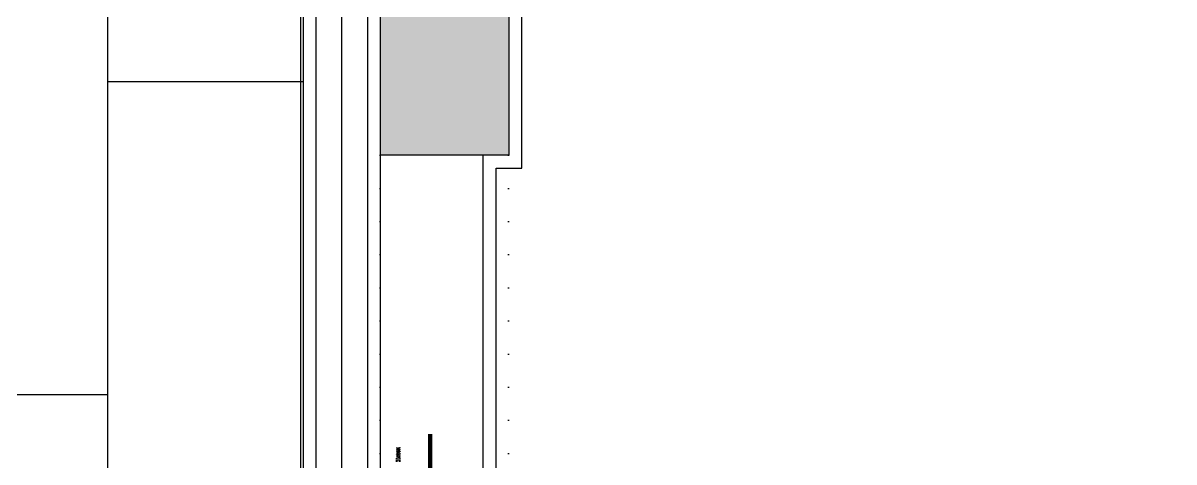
# Model space of a CAD drawing. Header units: inches. Extents: x 21 to 38546, y 13 to 15001.
# Drawn here: x 3262.1 to 3486.3, y 1452.4 to 1537.8 of the extents above; entities that cross this region are included whole.
import ezdxf

# ---------------------------------------------------------------- set-up
doc = ezdxf.new("R2010")
doc.units = ezdxf.units.IN
doc.header["$MEASUREMENT"] = 0
doc.linetypes.add('DOT', pattern=[6.35, 0, -6.35])
for name, color, linetype, lineweight in [('Z_MİM_-KM-BEAM-RAY', 8, 'DOT', 25), ('Z_MİM_-KM-GLAZ', 8, 'Continuous', 25), ('Z_MİM_-KM-IZO-THERMAL', 8, 'Continuous', 25), ('Z_MİM_-KM-IZO-THERMAL-ROCKWOOL', 8, 'BATTING', 25), ('Z_MİM_-KM-PAINT', 8, 'Continuous', 25), ('Z_MİM_-KM-PATTERN-00', 8, 'Continuous', 25), ('Z_MİM_-KM-PATTERN-STRC', 8, 'Continuous', 25), ('Z_MİM_-KM-PAVEMENT', 8, 'Continuous', 25), ('Z_MİM_-KM-STRC-CONCRETE', 8, 'Continuous', 25), ('Z_MİM_-KM-STRS', 8, 'Continuous', 25), ('Z_MİM_-KM-WALL-PL', 8, 'Continuous', 25), ('Z_MİM_-KM-WALL-PLASTER', 8, 'Continuous', 25), ('Z_MİM_AUDIT_D_040619093244-1', 8, 'Continuous', 25), ('Z_MİM_CELIK', 8, 'Continuous', 25)]:
    doc.layers.add(name, color=color, linetype=linetype, lineweight=lineweight)
doc.linetypes.add('BATTING', pattern='A,0.00254,-2.54,[134,ltypeshp.shx,S=2.54,R=0,X=-2.54,Y=0],-5.08,[134,ltypeshp.shx,S=2.54,R=180,X=2.54,Y=0],-2.54', length=10.16254)

# ---------------------------------------------------------------- blocks, each defined once
blk = doc.blocks.new('TRETUVAR')
at = {"layer": 'Z_MİM_-KM-PATTERN-00'}
h = blk.add_hatch(dxfattribs=at)
h.set_pattern_fill('AR-B816', color=256, scale=0.3, angle=90)
h.set_pattern_definition([(90, (21322.77, 490.03), (-60.96, 4e-15), []), (180, (21322.77, 490.03), (-60.96, -60.96), [60.96, -60.96])])
h.paths.add_polyline_path([(22632.77, 2700.03), (19252.77, 2700.03), (19252.77, 2750.03), (19097.77, 2750.03), (19097.77, 2610.03), (22542.77, 2610.03), (22542.77, 2080.13), (22697.77, 2080.13), (22697.77, 1460.13), (22542.77, 1460.13), (22542.77, 980.03), (21222.77, 980.03), (21222.77, 590.03), (20152.77, 590.03), (20152.77, 980.03), (19012.77, 980.03), (19012.77, 1635.03), (18722.77, 1635.03), (18722.77, 2610.03), (18807.77, 2610.03), (18807.77, 2750.03), (18632.77, 2750.03), (18632.77, 1545.03), (18922.77, 1545.03), (18922.77, 890.03), (19882.77, 890.03), (19882.77, 665.02), (20022.75, 665.03), (20022.77, 490.03), (21322.77, 490.03), (21322.77, 890.03), (22632.77, 890.03), (22632.77, 1220.13), (22797.77, 1220.13), (22797.77, 2180.13), (22632.77, 2180.13)])
h.paths.add_polyline_path([(19082.77, 2750.03), (18822.77, 2750.03), (18822.77, 2610.03), (19082.77, 2610.03)], flags=16)
at = {"layer": 'Z_MİM_-KM-PAVEMENT'}
blk.add_lwpolyline([(22542.77, 1460.13), (22542.77, 980.03), (21222.77, 980.03), (21222.77, 590.03), (20152.77, 590.03), (20152.77, 980.03), (19012.77, 980.03), (19012.77, 1635.03), (18722.77, 1635.03), (18722.77, 2610.03), (22542.77, 2610.03), (22542.77, 2080.13), (22697.77, 2080.13), (22697.77, 1460.13)], close=True, dxfattribs=at)
blk = doc.blocks.new('-KM_Kolon_ZK')
at = {"layer": 'Z_MİM_-KM-PATTERN-STRC'}
blk.add_hatch(color=256, dxfattribs=at).paths.add_polyline_path([(0, 680), (25, 680), (25, 530), (0, 530)], flags=0)
at = {"layer": 'Z_MİM_-KM-STRC-CONCRETE'}
blk.add_lwpolyline([(0, 680), (25, 680), (25, 530), (0, 530)], close=True, dxfattribs=at)
blk = doc.blocks.new('*U147')
at = {"layer": 'Z_MİM_AUDIT_D_040619093244-1'}
for points in [[(-3.03, -16.12), (-3.11, -16.15)], [(-3.01, -16.38), (-3.11, -16.38)], [(-3.03, -16.82), (-3.11, -16.8)], [(-3, -16.57), (-3.06, -16.38)], [(-2.95, -16.56), (-3.05, -16.57)], [(-3.03, -16.12), (-3.03, -16.28)], [(-3.03, -16.28), (-2.94, -16.28)], [(-3.03, -16.82), (-3.03, -16.67)], [(-3.03, -16.67), (-2.94, -16.67)], [(-2.81, -16.39), (-2.91, -16.39)], [(-2.8, -16.56), (-2.86, -16.39)], [(-2.75, -16.56), (-2.85, -16.56)], [(-2.78, -16.17), (-2.83, -16.26)], [(-2.78, -16.77), (-2.83, -16.69)], [(-2.63, -16.12), (-2.71, -16.15)], [(-2.61, -16.4), (-2.71, -16.39)], [(-2.63, -16.82), (-2.71, -16.8)], [(-2.61, -16.55), (-2.66, -16.4)], [(-2.56, -16.55), (-2.66, -16.55)], [(-2.63, -16.12), (-2.63, -16.29)], [(-2.63, -16.29), (-2.54, -16.3)], [(-2.63, -16.66), (-2.54, -16.65)], [(-2.63, -16.82), (-2.63, -16.66)], [(-2.4, -16.41), (-2.51, -16.4)], [(-2.41, -16.54), (-2.46, -16.4)], [(-2.36, -16.54), (-2.46, -16.55)], [(-2.43, -16.26), (-2.38, -16.17)], [(-2.43, -16.69), (-2.38, -16.77)], [(-2.31, -16.15), (-2.23, -16.12), (-2.23, -16.31), (-2.15, -16.31)], [(-2.31, -16.8), (-2.23, -16.82), (-2.23, -16.64), (-2.15, -16.64)], [(-2.2, -16.41), (-2.3, -16.41)], [(-2.16, -16.54), (-2.26, -16.54)], [(-2.21, -16.54), (-2.25, -16.41)], [(-2, -16.42), (-2.1, -16.42)], [(-1.96, -16.53), (-2.06, -16.53)], [(-2.01, -16.53), (-2.05, -16.42)], [(-1.98, -16.17), (-2.03, -16.26)], [(-1.98, -16.77), (-2.03, -16.69)], [(-1.91, -16.15), (-1.83, -16.12), (-1.83, -16.33), (-1.75, -16.33)], [(-1.83, -16.82), (-1.91, -16.8)], [(-1.8, -16.43), (-1.9, -16.42)], [(-1.77, -16.52), (-1.86, -16.52)], [(-1.82, -16.52), (-1.85, -16.43)], [(-1.83, -16.82), (-1.83, -16.62)], [(-1.83, -16.62), (-1.75, -16.62)], [(-1.59, -16.44), (-1.7, -16.43)], [(-1.57, -16.51), (-1.67, -16.52)], [(-1.62, -16.52), (-1.65, -16.43)], [(-1.58, -16.17), (-1.63, -16.26)], [(-1.58, -16.77), (-1.63, -16.69)], [(-1.51, -16.15), (-1.43, -16.12), (-1.43, -16.34), (-1.36, -16.35)], [(-1.51, -16.8), (-1.43, -16.82), (-1.43, -16.61), (-1.36, -16.6)], [(-1.39, -16.44), (-1.49, -16.44)], [(-1.37, -16.51), (-1.47, -16.51)], [(-1.42, -16.51), (-1.44, -16.44)], [(-1.28, -16.35), (-1.23, -16.22)], [(-1.28, -16.6), (-1.23, -16.72)], [(-1.08, -16.45), (-1.23, -16.45)], [(-1.08, -16.5), (-1.23, -16.5)], [(-0.98, -16.12), (-1.16, -16.2)], [(-0.98, -16.82), (-1.16, -16.75)], [(-0.83, -16.12), (-0.98, -16.12)], [(-0.83, -16.22), (-0.98, -16.22)], [(-0.83, -16.45), (-0.98, -16.45)], [(-0.83, -16.5), (-0.98, -16.5)], [(-0.83, -16.72), (-0.98, -16.72)], [(-0.83, -16.82), (-0.98, -16.82)], [(-0.58, -16.12), (-0.73, -16.12)], [(-0.58, -16.22), (-0.73, -16.22)], [(-0.58, -16.45), (-0.73, -16.45)], [(-0.58, -16.5), (-0.73, -16.5)], [(-0.58, -16.72), (-0.73, -16.72)], [(-0.58, -16.82), (-0.73, -16.82)], [(-0.33, -16.12), (-0.48, -16.12)], [(-0.33, -16.22), (-0.48, -16.22)], [(-0.33, -16.72), (-0.48, -16.72)], [(-0.33, -16.82), (-0.48, -16.82)]]:
    blk.add_lwpolyline(points, dxfattribs=at)
at = {"layer": 'Z_MİM_CELIK'}
for p, q in [((1, -9.95), (-5.7, -9.95)), ((1, -10.15), (-5.7, -10.15)), ((1, -10.35), (-5.7, -10.35)), ((1, -10.55), (-5.7, -10.55))]:
    blk.add_line(p, q, dxfattribs=at)
blk = doc.blocks.new('-KM_Kiriş İzi_ZK')
at = {"layer": 'Z_MİM_-KM-BEAM-RAY'}
for p, q in [((0, 530), (0, 150)), ((25, 530), (25, 150))]:
    blk.add_line(p, q, dxfattribs=at)

msp = doc.modelspace()

# ---------------------------------------------------------------- linework, layer by layer
at = {"layer": 'Z_MİM_-KM-IZO-THERMAL'}
msp.add_lwpolyline([(4654.26, 1293.06), (4654.26, 969.58), (3319.26, 969.58), (3319.26, 1624.58), (3029.26, 1624.58), (3029.26, 2594.58), (6844.26, 2594.58), (6844.26, 969.58), (5329.26, 969.58), (5329.26, 1293.06)], dxfattribs=at)
at = {"layer": 'Z_MİM_-KM-IZO-THERMAL-ROCKWOOL', "ltscale": 0.45}
msp.add_lwpolyline([(4649.26, 1293.06), (4649.26, 974.58), (3324.26, 974.58), (3324.26, 1629.58), (3034.26, 1629.58), (3034.26, 2589.58), (6839.26, 2589.58), (6839.26, 974.58), (5334.26, 974.58), (5334.26, 1293.06)], dxfattribs=at)
at = {"layer": 'Z_MİM_-KM-PAINT'}
msp.add_lwpolyline([(4657.26, 1293.06), (4657.26, 966.58), (3316.26, 966.58), (3316.26, 1621.58), (3026.26, 1621.58), (3026.26, 2597.58), (6847.26, 2597.58), (6847.26, 966.58), (5326.26, 966.58), (5326.26, 1293.06)], dxfattribs=at)
at = {"layer": 'Z_MİM_-KM-WALL-PLASTER'}
for points in [[(4656.76, 1293.06), (4656.76, 967.08), (3316.76, 967.08), (3316.76, 1622.08), (3026.76, 1622.08), (3026.76, 2597.08), (6846.76, 2597.08), (6846.76, 967.08), (5326.76, 967.08), (5326.76, 1293.06)], [(4644.26, 1293.06), (4644.26, 979.58), (3329.26, 979.58), (3329.26, 1634.58), (3039.26, 1634.58), (3039.26, 2584.58), (6834.26, 2584.58), (6834.26, 979.58), (5339.26, 979.58), (5339.26, 1293.06)]]:
    msp.add_lwpolyline(points, dxfattribs=at)

# ---------------------------------------------------------------- block references
at = {"layer": 'Z_MİM_-KM-STRC-CONCRETE'}
msp.add_blockref('-KM_Kolon_ZK', (3331.76, 982.08), dxfattribs=at)
at = {"layer": 'Z_MİM_-KM-STRS'}
msp.add_blockref('TRETUVAR', (-15696.01, -12.95), dxfattribs=at)

# ---------------------------------------------------------------- next in the draw order: block references
at = {"layer": 'Z_MİM_-KM-GLAZ', "ltscale": 1.5, "rotation": 270}
msp.add_blockref('*U147', (3351.71, 1452.08), dxfattribs=at)

# ---------------------------------------------------------------- next in the draw order: linework, layer by layer
at = {"layer": 'Z_MİM_-KM-WALL-PL'}
for points in [[(4641.76, 982.08), (3331.76, 982.08), (3331.76, 1637.08), (3041.76, 1637.08), (3041.76, 2582.08), (6831.76, 2582.08), (6831.76, 982.08), (5341.76, 982.08)], [(3351.76, 1132.08), (3351.76, 1512.08)]]:
    msp.add_lwpolyline(points, dxfattribs=at)
at = {"layer": 'Z_MİM_-KM-WALL-PLASTER'}
msp.add_lwpolyline([(3359.26, 1644.58), (3574.26, 1644.58), (3574.26, 1174.58), (3354.26, 1174.58), (3354.26, 1509.58), (3359.26, 1509.58)], close=True, dxfattribs=at)

# ---------------------------------------------------------------- next in the draw order: block references
at = {"layer": 'Z_MİM_-KM-BEAM-RAY'}
msp.add_blockref('-KM_Kiriş İzi_ZK', (3331.71, 982.08), dxfattribs=at)

doc.saveas('drawing.dxf')
